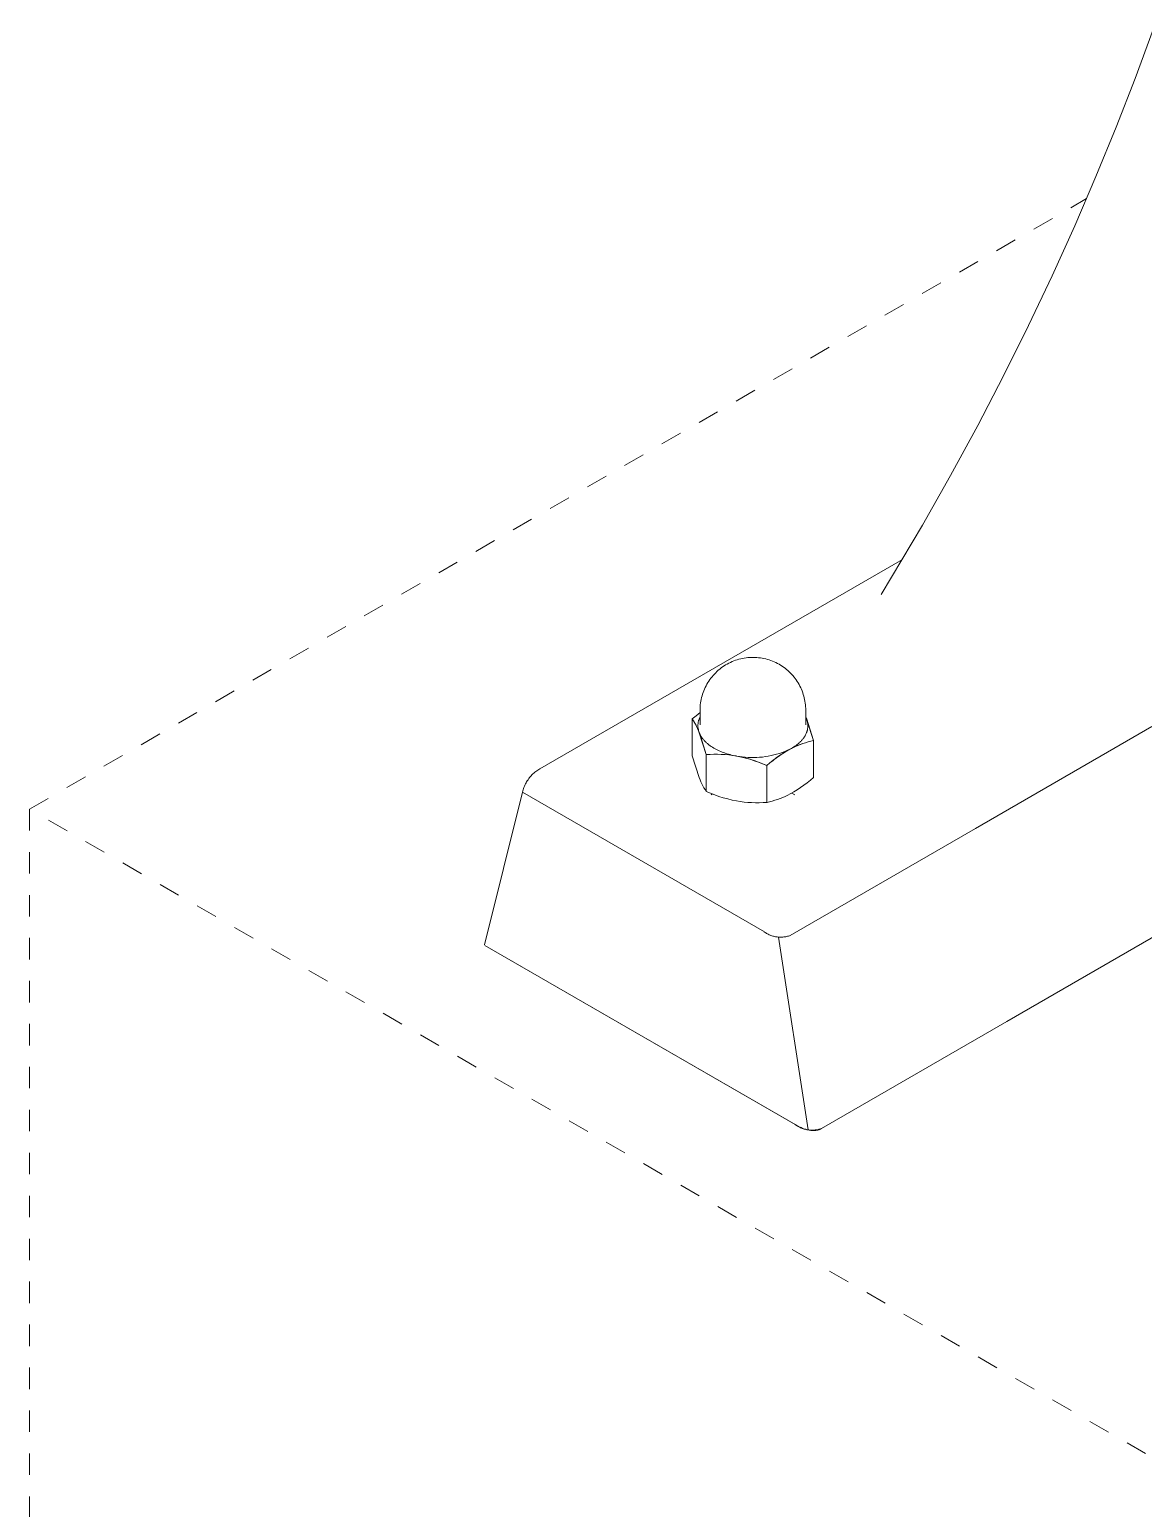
# Model space of a CAD drawing. Header units: inches. Extents: x -7 to 144, y -3 to 95.
# Drawn here: x 108.46 to 113.64, y 51.38 to 58.27 of the extents above; entities that cross this region are included whole.
import ezdxf

# ---------------------------------------------------------------- set-up
doc = ezdxf.new("R2010")
doc.units = ezdxf.units.IN
doc.header["$PDSIZE"] = -1
doc.linetypes.add('HIDDEN', pattern=[1.905, 1.27, -0.635])
doc.layers.add('ZANO_R', color=7, linetype='Continuous', lineweight=0)
doc.layers.add('ZANO_R_przerywana', color=250, linetype='HIDDEN', lineweight=0)

msp = doc.modelspace()

# ---------------------------------------------------------------- linework, layer by layer
at = {"layer": 'ZANO_R'}
for p, q in [((113.60501, 58.04166), (113.68857, 58.26925)), ((113.51731, 57.81563), (113.60501, 58.04166)), ((113.42281, 57.5846), (113.51731, 57.81563)), ((113.32411, 57.35533), (113.42281, 57.5846)), ((119.72716, 57.53059), (113.00817, 53.65138)), ((113.21868, 57.12217), (113.32411, 57.35533)), ((113.10902, 56.89096), (113.21868, 57.12217)), ((112.99283, 56.65711), (113.10902, 56.89096)), ((112.87239, 56.42542), (112.99283, 56.65711)), ((112.74581, 56.19245), (112.87239, 56.42542)), ((112.61495, 55.96185), (112.74581, 56.19245)), ((112.4218, 55.63847), (112.61495, 55.96185)), ((111.69608, 55.3262), (112.52129, 55.80264)), ((110.83307, 54.82795), (111.69608, 55.3262)), ((111.66409, 55.28638), (111.67057, 55.29179)), ((111.66409, 55.28638), (111.67057, 55.29179)), ((111.67057, 55.29179), (111.67723, 55.29698)), ((111.67057, 55.29179), (111.67723, 55.29698)), ((111.67723, 55.29698), (111.68407, 55.30193)), ((111.67723, 55.29698), (111.68407, 55.30193)), ((111.68407, 55.30193), (111.69107, 55.30665)), ((111.68407, 55.30193), (111.69107, 55.30665)), ((111.69107, 55.30665), (111.69823, 55.31112)), ((111.69107, 55.30665), (111.69823, 55.31112)), ((111.69823, 55.31112), (111.70554, 55.31535)), ((111.69823, 55.31112), (111.70554, 55.31535)), ((111.70554, 55.31535), (111.71299, 55.31932)), ((111.70554, 55.31535), (111.71299, 55.31932)), ((111.71299, 55.31932), (111.72058, 55.32304)), ((111.71299, 55.31932), (111.72058, 55.32304)), ((111.72058, 55.32304), (111.72828, 55.32649)), ((111.72058, 55.32304), (111.72828, 55.32649)), ((111.72828, 55.32649), (111.7361, 55.32968)), ((111.72828, 55.32649), (111.7361, 55.32968)), ((111.7361, 55.32968), (111.74402, 55.33259)), ((111.7361, 55.32968), (111.74402, 55.33259)), ((111.74402, 55.33259), (111.75204, 55.33523)), ((111.74402, 55.33259), (111.75204, 55.33523)), ((111.75204, 55.33523), (111.76015, 55.3376)), ((111.75204, 55.33523), (111.76015, 55.3376)), ((111.76015, 55.3376), (111.76833, 55.33968)), ((111.76015, 55.3376), (111.76833, 55.33968)), ((111.76833, 55.33968), (111.77658, 55.34149)), ((111.76833, 55.33968), (111.77658, 55.34149)), ((111.77658, 55.34149), (111.78489, 55.34301)), ((111.77658, 55.34149), (111.78489, 55.34301)), ((111.78489, 55.34301), (111.79324, 55.34424)), ((111.78489, 55.34301), (111.79324, 55.34424)), ((111.79324, 55.34424), (111.80156, 55.34518)), ((111.79324, 55.34424), (111.80156, 55.34518)), ((111.80156, 55.34518), (111.80991, 55.34584)), ((111.80156, 55.34518), (111.80991, 55.34584)), ((111.80991, 55.34584), (111.81828, 55.34621)), ((111.80991, 55.34584), (111.81828, 55.34621)), ((111.81828, 55.34621), (111.82666, 55.3463)), ((111.81828, 55.34621), (111.82666, 55.3463)), ((111.82666, 55.3463), (111.83504, 55.3461)), ((111.82666, 55.3463), (111.83504, 55.3461)), ((111.83504, 55.3461), (111.8434, 55.34561)), ((111.83504, 55.3461), (111.8434, 55.34561)), ((111.8434, 55.34561), (111.85174, 55.34485)), ((111.8434, 55.34561), (111.85174, 55.34485)), ((111.85174, 55.34485), (111.86005, 55.3438)), ((111.85174, 55.34485), (111.86005, 55.3438)), ((111.86005, 55.3438), (111.86832, 55.34246)), ((111.86005, 55.3438), (111.86832, 55.34246)), ((111.86832, 55.34246), (111.87654, 55.34085)), ((111.86832, 55.34246), (111.87654, 55.34085)), ((111.87654, 55.34085), (111.8847, 55.33895)), ((111.87654, 55.34085), (111.8847, 55.33895)), ((111.8847, 55.33895), (111.89279, 55.33678)), ((111.8847, 55.33895), (111.89279, 55.33678)), ((111.89279, 55.33678), (111.90081, 55.33434)), ((111.89279, 55.33678), (111.90081, 55.33434)), ((111.90081, 55.33434), (111.90873, 55.33162)), ((111.90081, 55.33434), (111.90873, 55.33162)), ((111.90873, 55.33162), (111.91656, 55.32864)), ((111.90873, 55.33162), (111.91656, 55.32864)), ((111.91656, 55.32864), (111.92428, 55.32539)), ((111.91656, 55.32864), (111.92428, 55.32539)), ((111.92428, 55.32539), (111.93189, 55.32188)), ((111.92428, 55.32539), (111.93189, 55.32188)), ((111.93189, 55.32188), (111.93937, 55.31812)), ((111.93189, 55.32188), (111.93937, 55.31812)), ((111.93937, 55.31812), (111.94672, 55.3141)), ((111.93937, 55.31812), (111.94672, 55.3141)), ((111.94672, 55.3141), (111.95393, 55.30983)), ((111.94672, 55.3141), (111.95393, 55.30983)), ((111.95393, 55.30983), (111.96099, 55.30532)), ((111.95393, 55.30983), (111.96099, 55.30532)), ((111.96099, 55.30532), (111.96789, 55.30057)), ((111.96099, 55.30532), (111.96789, 55.30057)), ((111.96789, 55.30057), (111.97463, 55.29559)), ((111.96789, 55.30057), (111.97463, 55.29559)), ((111.97463, 55.29559), (111.98119, 55.29039)), ((111.97463, 55.29559), (111.98119, 55.29039)), ((111.98119, 55.29039), (111.98758, 55.28496)), ((111.98119, 55.29039), (111.98758, 55.28496)), ((111.60681, 55.21396), (111.61084, 55.22138)), ((111.60681, 55.21396), (111.61084, 55.22138)), ((111.61084, 55.22138), (111.61512, 55.22866)), ((111.61084, 55.22138), (111.61512, 55.22866)), ((111.61512, 55.22866), (111.61965, 55.23578)), ((111.61512, 55.22866), (111.61965, 55.23578)), ((111.61965, 55.23578), (111.62442, 55.24275)), ((111.61965, 55.23578), (111.62442, 55.24275)), ((111.62442, 55.24275), (111.62943, 55.24955)), ((111.62442, 55.24275), (111.62943, 55.24955)), ((111.62943, 55.24955), (111.63467, 55.25617)), ((111.62943, 55.24955), (111.63467, 55.25617)), ((111.63467, 55.25617), (111.64013, 55.26261)), ((111.63467, 55.25617), (111.64013, 55.26261)), ((111.64013, 55.26261), (111.64581, 55.26886)), ((111.64013, 55.26261), (111.64581, 55.26886)), ((111.64581, 55.26886), (111.6517, 55.27491)), ((111.64581, 55.26886), (111.6517, 55.27491)), ((111.6517, 55.27491), (111.6578, 55.28075)), ((111.6517, 55.27491), (111.6578, 55.28075)), ((111.6578, 55.28075), (111.66409, 55.28638)), ((111.6578, 55.28075), (111.66409, 55.28638)), ((111.98758, 55.28496), (111.99377, 55.27932)), ((111.98758, 55.28496), (111.99377, 55.27932)), ((111.99377, 55.27932), (111.99977, 55.27347)), ((111.99377, 55.27932), (111.99977, 55.27347)), ((111.99977, 55.27347), (112.00556, 55.26742)), ((111.99977, 55.27347), (112.00556, 55.26742)), ((112.00556, 55.26742), (112.01115, 55.26118)), ((112.00556, 55.26742), (112.01115, 55.26118)), ((112.01115, 55.26118), (112.01652, 55.25475)), ((112.01115, 55.26118), (112.01652, 55.25475)), ((112.01652, 55.25475), (112.02167, 55.24814)), ((112.01652, 55.25475), (112.02167, 55.24814)), ((112.02167, 55.24814), (112.02659, 55.24136)), ((112.02167, 55.24814), (112.02659, 55.24136)), ((112.02659, 55.24136), (112.03128, 55.23442)), ((112.02659, 55.24136), (112.03128, 55.23442)), ((112.03128, 55.23442), (112.03572, 55.22732)), ((112.03128, 55.23442), (112.03572, 55.22732)), ((112.03572, 55.22732), (112.03993, 55.22007)), ((112.03572, 55.22732), (112.03993, 55.22007)), ((111.58415, 55.15055), (111.58602, 55.15878)), ((111.58415, 55.15055), (111.58602, 55.15878)), ((111.58602, 55.15878), (111.58817, 55.16695)), ((111.58602, 55.15878), (111.58817, 55.16695)), ((111.58817, 55.16695), (111.5906, 55.17503)), ((111.58817, 55.16695), (111.5906, 55.17503)), ((111.5906, 55.17503), (111.5933, 55.18303)), ((111.5906, 55.17503), (111.5933, 55.18303)), ((111.5933, 55.18303), (111.59628, 55.19093)), ((111.5933, 55.18303), (111.59628, 55.19093)), ((111.59628, 55.19093), (111.59952, 55.19873)), ((111.59628, 55.19093), (111.59952, 55.19873)), ((111.59952, 55.19873), (111.60304, 55.20641)), ((111.59952, 55.19873), (111.60304, 55.20641)), ((111.60304, 55.20641), (111.60681, 55.21396)), ((111.60304, 55.20641), (111.60681, 55.21396)), ((112.03993, 55.22007), (112.04388, 55.21269)), ((112.03993, 55.22007), (112.04388, 55.21269)), ((112.04388, 55.21269), (112.04758, 55.20517)), ((112.04388, 55.21269), (112.04758, 55.20517)), ((112.04758, 55.20517), (112.05103, 55.19754)), ((112.04758, 55.20517), (112.05103, 55.19754)), ((112.05103, 55.19754), (112.05421, 55.18979)), ((112.05103, 55.19754), (112.05421, 55.18979)), ((112.05421, 55.18979), (112.05711, 55.18198)), ((112.05421, 55.18979), (112.05711, 55.18198)), ((112.05711, 55.18198), (112.05974, 55.17407)), ((112.05711, 55.18198), (112.05974, 55.17407)), ((112.05974, 55.17407), (112.06211, 55.16608)), ((112.05974, 55.17407), (112.06211, 55.16608)), ((112.06211, 55.16608), (112.0642, 55.15802)), ((112.06211, 55.16608), (112.0642, 55.15802)), ((112.0642, 55.15802), (112.06602, 55.14989)), ((112.0642, 55.15802), (112.06602, 55.14989)), ((111.56071, 55.07482), (111.57895, 55.08919)), ((111.56071, 55.07482), (111.57895, 55.08919)), ((111.57895, 55.10024), (111.5791, 55.10868)), ((111.57895, 55.10024), (111.5791, 55.10868)), ((111.57895, 55.03177), (111.57895, 55.10024)), ((111.57895, 55.03177), (111.57895, 55.10024)), ((111.5791, 55.10868), (111.57953, 55.11711)), ((111.5791, 55.10868), (111.57953, 55.11711)), ((111.57953, 55.11711), (111.58026, 55.12553)), ((111.57953, 55.11711), (111.58026, 55.12553)), ((111.58026, 55.12553), (111.58127, 55.13391)), ((111.58026, 55.12553), (111.58127, 55.13391)), ((111.58127, 55.13391), (111.58257, 55.14225)), ((111.58127, 55.13391), (111.58257, 55.14225)), ((111.58257, 55.14225), (111.58415, 55.15055)), ((111.58257, 55.14225), (111.58415, 55.15055)), ((112.06602, 55.14989), (112.06756, 55.1417)), ((112.06602, 55.14989), (112.06756, 55.1417)), ((112.06756, 55.1417), (112.06883, 55.13347)), ((112.06756, 55.1417), (112.06883, 55.13347)), ((112.06883, 55.13347), (112.06981, 55.12519)), ((112.06883, 55.13347), (112.06981, 55.12519)), ((112.06981, 55.12519), (112.07052, 55.11689)), ((112.06981, 55.12519), (112.07052, 55.11689)), ((112.07052, 55.11689), (112.07094, 55.10857)), ((112.07052, 55.11689), (112.07094, 55.10857)), ((112.07094, 55.10857), (112.07108, 55.10024)), ((112.07094, 55.10857), (112.07108, 55.10024)), ((112.07108, 55.10024), (112.07108, 55.03177)), ((112.07108, 55.10024), (112.07108, 55.03177)), ((111.54287, 55.05995), (111.56071, 55.07482)), ((111.54287, 55.05995), (111.56071, 55.07482)), ((111.54287, 54.88833), (111.54287, 55.05995)), ((111.5483, 55.05134), (111.54287, 55.05995)), ((111.54287, 54.88833), (111.54287, 55.05995)), ((111.54838, 55.05119), (111.54287, 55.05995)), ((111.55345, 55.04257), (111.5483, 55.05134)), ((111.55361, 55.04227), (111.54838, 55.05119)), ((111.55832, 55.03364), (111.55345, 55.04257)), ((111.55856, 55.03318), (111.55361, 55.04227)), ((111.56291, 55.02456), (111.55832, 55.03364)), ((111.56321, 55.02394), (111.55856, 55.03318)), ((111.56722, 55.01534), (111.56291, 55.02456)), ((111.56757, 55.01456), (111.56321, 55.02394)), ((111.57123, 55.006), (111.56722, 55.01534)), ((111.57163, 55.00504), (111.56757, 55.01456)), ((111.56916, 55.03083), (111.56912, 55.02781)), ((111.56916, 55.03083), (111.56912, 55.02781)), ((111.56912, 55.02781), (111.56918, 55.02479)), ((111.56912, 55.02781), (111.56918, 55.02479)), ((111.56931, 55.03384), (111.56916, 55.03083)), ((111.56931, 55.03384), (111.56916, 55.03083)), ((111.56918, 55.02479), (111.56934, 55.02178)), ((111.56918, 55.02479), (111.56934, 55.02178)), ((111.56956, 55.03685), (111.56931, 55.03384)), ((111.56956, 55.03685), (111.56931, 55.03384)), ((111.56934, 55.02178), (111.56961, 55.01877)), ((111.56934, 55.02178), (111.56961, 55.01877)), ((111.56991, 55.03985), (111.56956, 55.03685)), ((111.56991, 55.03985), (111.56956, 55.03685)), ((111.56961, 55.01877), (111.56998, 55.01577)), ((111.56961, 55.01877), (111.56998, 55.01577)), ((111.57037, 55.04283), (111.56991, 55.03985)), ((111.57037, 55.04283), (111.56991, 55.03985)), ((111.56998, 55.01577), (111.57045, 55.01279)), ((111.56998, 55.01577), (111.57045, 55.01279)), ((111.57093, 55.0458), (111.57037, 55.04283)), ((111.57093, 55.0458), (111.57037, 55.04283)), ((111.57159, 55.04874), (111.57093, 55.0458)), ((111.57159, 55.04874), (111.57093, 55.0458)), ((111.57235, 55.05167), (111.57159, 55.04874)), ((111.57235, 55.05167), (111.57159, 55.04874)), ((111.5732, 55.05456), (111.57235, 55.05167)), ((111.5732, 55.05456), (111.57235, 55.05167)), ((111.57416, 55.05742), (111.5732, 55.05456)), ((111.57416, 55.05742), (111.5732, 55.05456)), ((111.57522, 55.06025), (111.57416, 55.05742)), ((111.57522, 55.06025), (111.57416, 55.05742)), ((111.57637, 55.06304), (111.57522, 55.06025)), ((111.57637, 55.06304), (111.57522, 55.06025)), ((111.57761, 55.06579), (111.57637, 55.06304)), ((111.57761, 55.06579), (111.57637, 55.06304)), ((111.57895, 55.06849), (111.57761, 55.06579)), ((111.57895, 55.06849), (111.57761, 55.06579)), ((112.07108, 55.06931), (112.07421, 55.06155)), ((112.07108, 55.06931), (112.07376, 55.06268)), ((112.07235, 55.06584), (112.07108, 55.06849)), ((112.07235, 55.06584), (112.07108, 55.06849)), ((112.07354, 55.06315), (112.07235, 55.06584)), ((112.07354, 55.06315), (112.07235, 55.06584)), ((112.07465, 55.06042), (112.07354, 55.06315)), ((112.07465, 55.06042), (112.07354, 55.06315)), ((112.0755, 55.05816), (112.07465, 55.06042)), ((112.0755, 55.05816), (112.07465, 55.06042)), ((112.07509, 55.0593), (112.10716, 54.95855)), ((112.07629, 55.05589), (112.0755, 55.05816)), ((112.07629, 55.05589), (112.0755, 55.05816)), ((112.07552, 55.05817), (112.10716, 54.95855)), ((112.07703, 55.05359), (112.07629, 55.05589)), ((112.07703, 55.05359), (112.07629, 55.05589)), ((112.0777, 55.05128), (112.07703, 55.05359)), ((112.0777, 55.05128), (112.07703, 55.05359)), ((112.07831, 55.04896), (112.0777, 55.05128)), ((112.07831, 55.04896), (112.0777, 55.05128)), ((112.07886, 55.04662), (112.07831, 55.04896)), ((112.07886, 55.04662), (112.07831, 55.04896)), ((112.07935, 55.04427), (112.07886, 55.04662)), ((112.07935, 55.04427), (112.07886, 55.04662)), ((112.07977, 55.04191), (112.07935, 55.04427)), ((112.07977, 55.04191), (112.07935, 55.04427)), ((112.07961, 55.01295), (112.08, 55.01539)), ((112.07961, 55.01295), (112.08, 55.01539)), ((112.08013, 55.03954), (112.07977, 55.04191)), ((112.08013, 55.03954), (112.07977, 55.04191)), ((112.08, 55.01539), (112.08033, 55.01782)), ((112.08, 55.01539), (112.08033, 55.01782)), ((112.08042, 55.03716), (112.08013, 55.03954)), ((112.08042, 55.03716), (112.08013, 55.03954)), ((112.08033, 55.01782), (112.08058, 55.02026)), ((112.08033, 55.01782), (112.08058, 55.02026)), ((112.08065, 55.03476), (112.08042, 55.03716)), ((112.08065, 55.03476), (112.08042, 55.03716)), ((112.08058, 55.02026), (112.08076, 55.02269)), ((112.08058, 55.02026), (112.08076, 55.02269)), ((112.08081, 55.03236), (112.08065, 55.03476)), ((112.08081, 55.03236), (112.08065, 55.03476)), ((112.08076, 55.02269), (112.08088, 55.02511)), ((112.08076, 55.02269), (112.08088, 55.02511)), ((112.0809, 55.02995), (112.08081, 55.03236)), ((112.0809, 55.02995), (112.08081, 55.03236)), ((112.08088, 55.02511), (112.08092, 55.02754)), ((112.08088, 55.02511), (112.08092, 55.02754)), ((112.08092, 55.02754), (112.0809, 55.02995)), ((112.08092, 55.02754), (112.0809, 55.02995)), ((113.68261, 55.02378), (113.47639, 54.90472)), ((111.57045, 55.01279), (111.57102, 55.00983)), ((111.57045, 55.01279), (111.57102, 55.00983)), ((111.57102, 55.00983), (111.57169, 55.00689)), ((111.57102, 55.00983), (111.57169, 55.00689)), ((111.57494, 54.99653), (111.57123, 55.006)), ((111.57538, 54.9954), (111.57163, 55.00504)), ((111.57169, 55.00689), (111.57247, 55.00397)), ((111.57169, 55.00689), (111.57247, 55.00397)), ((111.57247, 55.00397), (111.57334, 55.00108)), ((111.57247, 55.00397), (111.57334, 55.00108)), ((111.57334, 55.00108), (111.57431, 54.99822)), ((111.57334, 55.00108), (111.57431, 54.99822)), ((111.57431, 54.99822), (111.57538, 54.9954)), ((111.57431, 54.99822), (111.57538, 54.9954)), ((111.57538, 54.9954), (111.5763, 54.99315)), ((111.57538, 54.9954), (111.5763, 54.99315)), ((111.6079, 54.89353), (111.57538, 54.9954)), ((111.6079, 54.89353), (111.57582, 54.99427)), ((111.5763, 54.99315), (111.57727, 54.99089)), ((111.5763, 54.99315), (111.57727, 54.99089)), ((111.57727, 54.99089), (111.57832, 54.98864)), ((111.57727, 54.99089), (111.57832, 54.98864)), ((111.57832, 54.98864), (111.57943, 54.98639)), ((111.57832, 54.98864), (111.57943, 54.98639)), ((111.57943, 54.98639), (111.5806, 54.98414)), ((111.57943, 54.98639), (111.5806, 54.98414)), ((111.5806, 54.98414), (111.58184, 54.98189)), ((111.5806, 54.98414), (111.58184, 54.98189)), ((111.58184, 54.98189), (111.58315, 54.97965)), ((111.58184, 54.98189), (111.58315, 54.97965)), ((111.58315, 54.97965), (111.58452, 54.97741)), ((111.58315, 54.97965), (111.58452, 54.97741)), ((111.58452, 54.97741), (111.58596, 54.97518)), ((111.58452, 54.97741), (111.58596, 54.97518)), ((111.58596, 54.97518), (111.58747, 54.97296)), ((111.58596, 54.97518), (111.58747, 54.97296)), ((111.58747, 54.97296), (111.58905, 54.97074)), ((111.58747, 54.97296), (111.58905, 54.97074)), ((111.58905, 54.97074), (111.59069, 54.96853)), ((111.58905, 54.97074), (111.59069, 54.96853)), ((111.59069, 54.96853), (111.5924, 54.96633)), ((111.59069, 54.96853), (111.5924, 54.96633)), ((111.5924, 54.96633), (111.59417, 54.96414)), ((111.5924, 54.96633), (111.59417, 54.96414)), ((111.59417, 54.96414), (111.59602, 54.96197)), ((111.59417, 54.96414), (111.59602, 54.96197)), ((111.59602, 54.96197), (111.59792, 54.9598)), ((111.59602, 54.96197), (111.59792, 54.9598)), ((111.59792, 54.9598), (111.5999, 54.95765)), ((111.59792, 54.9598), (111.5999, 54.95765)), ((111.5999, 54.95765), (111.60194, 54.95552)), ((111.5999, 54.95765), (111.60194, 54.95552)), ((111.60194, 54.95552), (111.60404, 54.9534)), ((111.60194, 54.95552), (111.60404, 54.9534)), ((111.60404, 54.9534), (111.60621, 54.9513)), ((111.60404, 54.9534), (111.60621, 54.9513)), ((111.60621, 54.9513), (111.60844, 54.94921)), ((111.60621, 54.9513), (111.60844, 54.94921)), ((111.60844, 54.94921), (111.61074, 54.94714)), ((111.60844, 54.94921), (111.61074, 54.94714)), ((111.61074, 54.94714), (111.61309, 54.9451)), ((111.61074, 54.94714), (111.61309, 54.9451)), ((111.61309, 54.9451), (111.61551, 54.94307)), ((111.61309, 54.9451), (111.61551, 54.94307)), ((112.03609, 54.94437), (112.03844, 54.94638)), ((112.03609, 54.94437), (112.03844, 54.94638)), ((112.03844, 54.94638), (112.04073, 54.94842)), ((112.03844, 54.94638), (112.04073, 54.94842)), ((112.04073, 54.94842), (112.04296, 54.95048)), ((112.04073, 54.94842), (112.04296, 54.95048)), ((112.04296, 54.95048), (112.04515, 54.95257)), ((112.04296, 54.95048), (112.04515, 54.95257)), ((112.04515, 54.95257), (112.04728, 54.95468)), ((112.04515, 54.95257), (112.04728, 54.95468)), ((112.05824, 54.94522), (112.0463, 54.94094)), ((112.04728, 54.95468), (112.04935, 54.95682)), ((112.04728, 54.95468), (112.04935, 54.95682)), ((112.04935, 54.95682), (112.05136, 54.95897)), ((112.04935, 54.95682), (112.05136, 54.95897)), ((112.05136, 54.95897), (112.05331, 54.96116)), ((112.05136, 54.95897), (112.05331, 54.96116)), ((112.05331, 54.96116), (112.0552, 54.96336)), ((112.05331, 54.96116), (112.0552, 54.96336)), ((112.0552, 54.96336), (112.05704, 54.96558)), ((112.0552, 54.96336), (112.05704, 54.96558)), ((112.05704, 54.96558), (112.0588, 54.96782)), ((112.05704, 54.96558), (112.0588, 54.96782)), ((112.06978, 54.94897), (112.05754, 54.94499)), ((112.07031, 54.94913), (112.05824, 54.94522)), ((112.0588, 54.96782), (112.06051, 54.97009)), ((112.0588, 54.96782), (112.06051, 54.97009)), ((112.06051, 54.97009), (112.06215, 54.97237)), ((112.06051, 54.97009), (112.06215, 54.97237)), ((112.06215, 54.97237), (112.06373, 54.97466)), ((112.06215, 54.97237), (112.06373, 54.97466)), ((112.06373, 54.97466), (112.06524, 54.97698)), ((112.06373, 54.97466), (112.06524, 54.97698)), ((112.06524, 54.97698), (112.06668, 54.97931)), ((112.06524, 54.97698), (112.06668, 54.97931)), ((112.06668, 54.97931), (112.06805, 54.98165)), ((112.06668, 54.97931), (112.06805, 54.98165)), ((112.06805, 54.98165), (112.06936, 54.984)), ((112.06805, 54.98165), (112.06936, 54.984)), ((112.06936, 54.984), (112.0706, 54.98637)), ((112.06936, 54.984), (112.0706, 54.98637)), ((112.08214, 54.95256), (112.06978, 54.94897)), ((112.08249, 54.95266), (112.07031, 54.94913)), ((112.0706, 54.98637), (112.07177, 54.98875)), ((112.0706, 54.98637), (112.07177, 54.98875)), ((112.07177, 54.98875), (112.07287, 54.99114)), ((112.07177, 54.98875), (112.07287, 54.99114)), ((112.07287, 54.99114), (112.0739, 54.99354)), ((112.07287, 54.99114), (112.0739, 54.99354)), ((112.0739, 54.99354), (112.07486, 54.99595)), ((112.0739, 54.99354), (112.07486, 54.99595)), ((112.07486, 54.99595), (112.07575, 54.99837)), ((112.07486, 54.99595), (112.07575, 54.99837)), ((112.07575, 54.99837), (112.07657, 55.00079)), ((112.07575, 54.99837), (112.07657, 55.00079)), ((112.07657, 55.00079), (112.07732, 55.00321)), ((112.07657, 55.00079), (112.07732, 55.00321)), ((112.07732, 55.00321), (112.078, 55.00564)), ((112.07732, 55.00321), (112.078, 55.00564)), ((112.078, 55.00564), (112.07861, 55.00808)), ((112.078, 55.00564), (112.07861, 55.00808)), ((112.07861, 55.00808), (112.07914, 55.01051)), ((112.07861, 55.00808), (112.07914, 55.01051)), ((112.07914, 55.01051), (112.07961, 55.01295)), ((112.07914, 55.01051), (112.07961, 55.01295)), ((112.0946, 54.95575), (112.08214, 54.95256)), ((112.09478, 54.9558), (112.08249, 54.95266)), ((112.10716, 54.95855), (112.0946, 54.95575)), ((112.10716, 54.95855), (112.09478, 54.9558)), ((112.10716, 54.78693), (112.10716, 54.95855)), ((112.10716, 54.78693), (112.10716, 54.95855)), ((111.57538, 54.78645), (111.54287, 54.88833)), ((111.57538, 54.78645), (111.54287, 54.88833)), ((111.62556, 54.89461), (111.6079, 54.89353)), ((111.62532, 54.8946), (111.6079, 54.89353)), ((111.6079, 54.89353), (111.6079, 54.72191)), ((111.6079, 54.89353), (111.6079, 54.72191)), ((111.61551, 54.94307), (111.62053, 54.93908)), ((111.61551, 54.94307), (111.62053, 54.93908)), ((111.62053, 54.93908), (111.62579, 54.93518)), ((111.62053, 54.93908), (111.62579, 54.93518)), ((111.64277, 54.89514), (111.62532, 54.8946)), ((111.64325, 54.89515), (111.62556, 54.89461)), ((111.62579, 54.93518), (111.63128, 54.93138)), ((111.62579, 54.93518), (111.63128, 54.93138)), ((111.63128, 54.93138), (111.63698, 54.92769)), ((111.63128, 54.93138), (111.63698, 54.92769)), ((111.63698, 54.92769), (111.6429, 54.92411)), ((111.63698, 54.92769), (111.6429, 54.92411)), ((111.66022, 54.89515), (111.64277, 54.89514)), ((111.6429, 54.92411), (111.64902, 54.92065)), ((111.6429, 54.92411), (111.64902, 54.92065)), ((111.66095, 54.89514), (111.64325, 54.89515)), ((111.64902, 54.92065), (111.65533, 54.91732)), ((111.64902, 54.92065), (111.65533, 54.91732)), ((111.65533, 54.91732), (111.66182, 54.91411)), ((111.65533, 54.91732), (111.66182, 54.91411)), ((111.67767, 54.89462), (111.66022, 54.89515)), ((111.67864, 54.89458), (111.66095, 54.89514)), ((111.66182, 54.91411), (111.66847, 54.91104)), ((111.66182, 54.91411), (111.66847, 54.91104)), ((111.66847, 54.91104), (111.67528, 54.9081)), ((111.66847, 54.91104), (111.67528, 54.9081)), ((111.67528, 54.9081), (111.68223, 54.9053)), ((111.67528, 54.9081), (111.68223, 54.9053)), ((111.6951, 54.89355), (111.67767, 54.89462)), ((111.6963, 54.89346), (111.67864, 54.89458)), ((111.68223, 54.9053), (111.68931, 54.90265)), ((111.68223, 54.9053), (111.68931, 54.90265)), ((111.68931, 54.90265), (111.6965, 54.90015)), ((111.68931, 54.90265), (111.6965, 54.90015)), ((111.71248, 54.89196), (111.6951, 54.89355)), ((111.71392, 54.8918), (111.6963, 54.89346)), ((111.6965, 54.90015), (111.7038, 54.89779)), ((111.6965, 54.90015), (111.7038, 54.89779)), ((111.7038, 54.89779), (111.71118, 54.89559)), ((111.7038, 54.89779), (111.71118, 54.89559)), ((111.71118, 54.89559), (111.71864, 54.89353)), ((111.71118, 54.89559), (111.71864, 54.89353)), ((111.7298, 54.88983), (111.71248, 54.89196)), ((111.73148, 54.88959), (111.71392, 54.8918)), ((111.71864, 54.89353), (111.72616, 54.89163)), ((111.71864, 54.89353), (111.72616, 54.89163)), ((111.72616, 54.89163), (111.73373, 54.88988)), ((111.72616, 54.89163), (111.73373, 54.88988)), ((111.74706, 54.88718), (111.7298, 54.88983)), ((111.74897, 54.88684), (111.73148, 54.88959)), ((111.73373, 54.88988), (111.74134, 54.88829)), ((111.73373, 54.88988), (111.74134, 54.88829)), ((111.74134, 54.88829), (111.74897, 54.88684)), ((111.74134, 54.88829), (111.74897, 54.88684)), ((111.74897, 54.88684), (111.76224, 54.88454)), ((111.74897, 54.88684), (111.76224, 54.88454)), ((111.76968, 54.88253), (111.74897, 54.88684)), ((111.77131, 54.88217), (111.75088, 54.88649)), ((111.76224, 54.88454), (111.77559, 54.88269)), ((111.76224, 54.88454), (111.77559, 54.88269)), ((111.79024, 54.87756), (111.76968, 54.88253)), ((111.79159, 54.87721), (111.77131, 54.88217)), ((111.77559, 54.88269), (111.78899, 54.88129)), ((111.77559, 54.88269), (111.78899, 54.88129)), ((111.78899, 54.88129), (111.80243, 54.88033)), ((111.78899, 54.88129), (111.80243, 54.88033)), ((111.81063, 54.87191), (111.79024, 54.87756)), ((111.8117, 54.8716), (111.79159, 54.87721)), ((111.80243, 54.88033), (111.8159, 54.87982)), ((111.80243, 54.88033), (111.8159, 54.87982)), ((111.8159, 54.87982), (111.82937, 54.87977)), ((111.8159, 54.87982), (111.82937, 54.87977)), ((111.82937, 54.87977), (111.84284, 54.88016)), ((111.82937, 54.87977), (111.84284, 54.88016)), ((111.84284, 54.88016), (111.85629, 54.881)), ((111.84284, 54.88016), (111.85629, 54.881)), ((111.85629, 54.881), (111.8697, 54.8823)), ((111.85629, 54.881), (111.8697, 54.8823)), ((111.8697, 54.8823), (111.88306, 54.88404)), ((111.8697, 54.8823), (111.88306, 54.88404)), ((111.88306, 54.88404), (111.89636, 54.88622)), ((111.88306, 54.88404), (111.89636, 54.88622)), ((111.89636, 54.88622), (111.90957, 54.88885)), ((111.89636, 54.88622), (111.90957, 54.88885)), ((111.90957, 54.88885), (111.92269, 54.89192)), ((111.90957, 54.88885), (111.92269, 54.89192)), ((111.93395, 54.87807), (111.91896, 54.86677)), ((111.93452, 54.8785), (111.91933, 54.86707)), ((111.92269, 54.89192), (111.9357, 54.89543)), ((111.92269, 54.89192), (111.9357, 54.89543)), ((111.94927, 54.88891), (111.93395, 54.87807)), ((111.95006, 54.88945), (111.93452, 54.8785)), ((111.9357, 54.89543), (111.94859, 54.89936)), ((111.9357, 54.89543), (111.94859, 54.89936)), ((111.94859, 54.89936), (111.96133, 54.90373)), ((111.94859, 54.89936), (111.96133, 54.90373)), ((111.96492, 54.89927), (111.94927, 54.88891)), ((111.96593, 54.89991), (111.95006, 54.88945)), ((111.96133, 54.90373), (111.97393, 54.90852)), ((111.96133, 54.90373), (111.97393, 54.90852)), ((111.98088, 54.90916), (111.96492, 54.89927)), ((111.98211, 54.90989), (111.96593, 54.89991)), ((111.97393, 54.90852), (111.98636, 54.91373)), ((111.97393, 54.90852), (111.98636, 54.91373)), ((111.99713, 54.91856), (111.98088, 54.90916)), ((111.9986, 54.91935), (111.98211, 54.90989)), ((111.98636, 54.91373), (111.9986, 54.91935)), ((111.98636, 54.91373), (111.9986, 54.91935)), ((112.01005, 54.92522), (111.9986, 54.91935)), ((111.9986, 54.91935), (112.00441, 54.92255)), ((111.9986, 54.91935), (112.00441, 54.92255)), ((112.01138, 54.92588), (112.00007, 54.92013)), ((112.00441, 54.92255), (112.0101, 54.92588)), ((112.00441, 54.92255), (112.0101, 54.92588)), ((112.02168, 54.93073), (112.01005, 54.92522)), ((112.0101, 54.92588), (112.01563, 54.92933)), ((112.0101, 54.92588), (112.01563, 54.92933)), ((112.02286, 54.93126), (112.01138, 54.92588)), ((112.01563, 54.92933), (112.02101, 54.93291)), ((112.01563, 54.92933), (112.02101, 54.93291)), ((112.02101, 54.93291), (112.02622, 54.93662)), ((112.02101, 54.93291), (112.02622, 54.93662)), ((112.03348, 54.93586), (112.02168, 54.93073)), ((112.03451, 54.93629), (112.02286, 54.93126)), ((112.02622, 54.93662), (112.03125, 54.94044)), ((112.02622, 54.93662), (112.03125, 54.94044)), ((112.03125, 54.94044), (112.03609, 54.94437)), ((112.03125, 54.94044), (112.03609, 54.94437)), ((112.04544, 54.94062), (112.03348, 54.93586)), ((112.0463, 54.94094), (112.03451, 54.93629)), ((112.05754, 54.94499), (112.04544, 54.94062)), ((113.47639, 54.90472), (112.86198, 54.54999)), ((110.80048, 54.80346), (110.80477, 54.80742)), ((110.80048, 54.80346), (110.80477, 54.80742)), ((110.80477, 54.80742), (110.80919, 54.81123)), ((110.80477, 54.80742), (110.80919, 54.81123)), ((110.80919, 54.81123), (110.81374, 54.81489)), ((110.80919, 54.81123), (110.81374, 54.81489)), ((110.81374, 54.81489), (110.8184, 54.8184)), ((110.81374, 54.81489), (110.8184, 54.8184)), ((110.8184, 54.8184), (110.82319, 54.82174)), ((110.8184, 54.8184), (110.82319, 54.82174)), ((110.82319, 54.82174), (110.82808, 54.82493)), ((110.82319, 54.82174), (110.82808, 54.82493)), ((110.82808, 54.82493), (110.83307, 54.82795)), ((110.82808, 54.82493), (110.83307, 54.82795)), ((111.83083, 54.86561), (111.81063, 54.87191)), ((111.83162, 54.86534), (111.8117, 54.8716)), ((111.85081, 54.85866), (111.83083, 54.86561)), ((111.85133, 54.85846), (111.83162, 54.86534)), ((111.87055, 54.85106), (111.85081, 54.85866)), ((111.87081, 54.85095), (111.85133, 54.85846)), ((111.89004, 54.84283), (111.87055, 54.85106)), ((111.89004, 54.84283), (111.87081, 54.85095)), ((111.9045, 54.85517), (111.89004, 54.84283)), ((111.90432, 54.85502), (111.89004, 54.84283)), ((111.89004, 54.67121), (111.89004, 54.84283)), ((111.89004, 54.67121), (111.89004, 54.84283)), ((111.91896, 54.86677), (111.90432, 54.85502)), ((111.91933, 54.86707), (111.9045, 54.85517)), ((110.75657, 54.73543), (110.7586, 54.7409)), ((110.75657, 54.73543), (110.7586, 54.7409)), ((110.7586, 54.7409), (110.7608, 54.74631)), ((110.7586, 54.7409), (110.7608, 54.74631)), ((110.7608, 54.74631), (110.76319, 54.75163)), ((110.7608, 54.74631), (110.76319, 54.75163)), ((110.76319, 54.75163), (110.76576, 54.75687)), ((110.76319, 54.75163), (110.76576, 54.75687)), ((110.76576, 54.75687), (110.7685, 54.76203)), ((110.76576, 54.75687), (110.7685, 54.76203)), ((110.7685, 54.76203), (110.77142, 54.76709)), ((110.7685, 54.76203), (110.77142, 54.76709)), ((110.77142, 54.76709), (110.7745, 54.77204)), ((110.77142, 54.76709), (110.7745, 54.77204)), ((110.7745, 54.77204), (110.77775, 54.77689)), ((110.7745, 54.77204), (110.77775, 54.77689)), ((110.77775, 54.77689), (110.78116, 54.78163)), ((110.77775, 54.77689), (110.78116, 54.78163)), ((110.78116, 54.78163), (110.78472, 54.78625)), ((110.78116, 54.78163), (110.78472, 54.78625)), ((110.78472, 54.78625), (110.78844, 54.79075)), ((110.78472, 54.78625), (110.78844, 54.79075)), ((110.78844, 54.79075), (110.79231, 54.79512)), ((110.78844, 54.79075), (110.79231, 54.79512)), ((110.79231, 54.79512), (110.79633, 54.79936)), ((110.79231, 54.79512), (110.79633, 54.79936)), ((110.79633, 54.79936), (110.80048, 54.80346)), ((110.79633, 54.79936), (110.80048, 54.80346)), ((111.57914, 54.77681), (111.57538, 54.78645)), ((111.57914, 54.77681), (111.57538, 54.78645)), ((111.5832, 54.7673), (111.57914, 54.77681)), ((111.5832, 54.7673), (111.57914, 54.77681)), ((111.58756, 54.75792), (111.5832, 54.7673)), ((111.58756, 54.75792), (111.5832, 54.7673)), ((111.59221, 54.74868), (111.58756, 54.75792)), ((111.59221, 54.74868), (111.58756, 54.75792)), ((111.59716, 54.73959), (111.59221, 54.74868)), ((111.59716, 54.73959), (111.59221, 54.74868)), ((111.60239, 54.73066), (111.59716, 54.73959)), ((111.60239, 54.73066), (111.59716, 54.73959)), ((112.03127, 54.72984), (112.04714, 54.74031)), ((112.03127, 54.72984), (112.04714, 54.74031)), ((112.04714, 54.74031), (112.06268, 54.75126)), ((112.04714, 54.74031), (112.06268, 54.75126)), ((112.06268, 54.75126), (112.07787, 54.76269)), ((112.06268, 54.75126), (112.07787, 54.76269)), ((112.07787, 54.76269), (112.09271, 54.77458)), ((112.07787, 54.76269), (112.09271, 54.77458)), ((112.09271, 54.77458), (112.10716, 54.78693)), ((112.09271, 54.77458), (112.10716, 54.78693)), ((110.57581, 54.00815), (110.75161, 54.71864)), ((110.57581, 54.00815), (110.75161, 54.71864)), ((110.57581, 54.00815), (110.75161, 54.71864)), ((110.75161, 54.71864), (110.75307, 54.72429)), ((110.75161, 54.71864), (110.75307, 54.72429)), ((111.87884, 54.06784), (110.75161, 54.71864)), ((110.75307, 54.72429), (110.75473, 54.72989)), ((110.75307, 54.72429), (110.75473, 54.72989)), ((110.75473, 54.72989), (110.75657, 54.73543)), ((110.75473, 54.72989), (110.75657, 54.73543)), ((111.6079, 54.72191), (111.60239, 54.73066)), ((111.6079, 54.72191), (111.60239, 54.73066)), ((111.6079, 54.72191), (111.62738, 54.71367)), ((111.6079, 54.72191), (111.62738, 54.71367)), ((111.62738, 54.71367), (111.64713, 54.70607)), ((111.62738, 54.71367), (111.64713, 54.70607)), ((111.63665, 54.71021), (111.63015, 54.70646)), ((111.63665, 54.71021), (111.63015, 54.70646)), ((111.64713, 54.70607), (111.66711, 54.69912)), ((111.64713, 54.70607), (111.66711, 54.69912)), ((111.66711, 54.69912), (111.6873, 54.69282)), ((111.66711, 54.69912), (111.6873, 54.69282)), ((111.6873, 54.69282), (111.70769, 54.68718)), ((111.6873, 54.69282), (111.70769, 54.68718)), ((111.70769, 54.68718), (111.72826, 54.6822)), ((111.70769, 54.68718), (111.72826, 54.6822)), ((111.72826, 54.6822), (111.74897, 54.67789)), ((111.72826, 54.6822), (111.74897, 54.67789)), ((111.74897, 54.67789), (111.76645, 54.67514)), ((111.74897, 54.67789), (111.76645, 54.67514)), ((111.76645, 54.67514), (111.78401, 54.67293)), ((111.76645, 54.67514), (111.78401, 54.67293)), ((111.78401, 54.67293), (111.80163, 54.67127)), ((111.78401, 54.67293), (111.80163, 54.67127)), ((111.80163, 54.67127), (111.8193, 54.67016)), ((111.80163, 54.67127), (111.8193, 54.67016)), ((111.8193, 54.67016), (111.83699, 54.66959)), ((111.8193, 54.67016), (111.83699, 54.66959)), ((111.85468, 54.66958), (111.87237, 54.67012)), ((111.85468, 54.66958), (111.87237, 54.67012)), ((111.87237, 54.67012), (111.89004, 54.67121)), ((111.87237, 54.67012), (111.89004, 54.67121)), ((111.89004, 54.67121), (111.9026, 54.674)), ((111.89004, 54.67121), (111.9026, 54.674)), ((111.9026, 54.674), (111.91507, 54.6772)), ((111.9026, 54.674), (111.91507, 54.6772)), ((111.91507, 54.6772), (111.92742, 54.68079)), ((111.91507, 54.6772), (111.92742, 54.68079)), ((111.92742, 54.68079), (111.93966, 54.68477)), ((111.92742, 54.68079), (111.93966, 54.68477)), ((111.93966, 54.68477), (111.95176, 54.68914)), ((111.93966, 54.68477), (111.95176, 54.68914)), ((111.95176, 54.68914), (111.96372, 54.69389)), ((111.95176, 54.68914), (111.96372, 54.69389)), ((111.96372, 54.69389), (111.97552, 54.69903)), ((111.96372, 54.69389), (111.97552, 54.69903)), ((111.97552, 54.69903), (111.98715, 54.70453)), ((111.97552, 54.69903), (111.98715, 54.70453)), ((111.98715, 54.70453), (111.9986, 54.71041)), ((111.98715, 54.70453), (111.9986, 54.71041)), ((111.9986, 54.71041), (112.01509, 54.71987)), ((111.9986, 54.71041), (112.01509, 54.71987)), ((112.00603, 54.71446), (112.01989, 54.70646)), ((112.00603, 54.71446), (112.01989, 54.70646)), ((112.01509, 54.71987), (112.03127, 54.72984)), ((112.01509, 54.71987), (112.03127, 54.72984)), ((111.83699, 54.66959), (111.85468, 54.66958)), ((111.83699, 54.66959), (111.85468, 54.66958)), ((112.86198, 54.54999), (111.99898, 54.05174)), ((111.8817, 54.06572), (111.87812, 54.06825)), ((111.88537, 54.06332), (111.8817, 54.06572)), ((111.88912, 54.06105), (111.88537, 54.06332)), ((111.89294, 54.0589), (111.88912, 54.06105)), ((111.89683, 54.05688), (111.89294, 54.0589)), ((111.90079, 54.055), (111.89683, 54.05688)), ((111.90481, 54.05326), (111.90079, 54.055)), ((111.90889, 54.05165), (111.90481, 54.05326)), ((111.91302, 54.05019), (111.90889, 54.05165)), ((111.9172, 54.04886), (111.91302, 54.05019)), ((111.99485, 54.05026), (111.99067, 54.04893)), ((111.99898, 54.05174), (111.99485, 54.05026)), ((112.02431, 53.16964), (110.5771, 54.00518)), ((112.02224, 53.17083), (110.57736, 54.00503)), ((111.92142, 54.04768), (111.9172, 54.04886)), ((111.92568, 54.04665), (111.92142, 54.04768)), ((111.92997, 54.04576), (111.92568, 54.04665)), ((111.93429, 54.04502), (111.92997, 54.04576)), ((111.93863, 54.04443), (111.93429, 54.04502)), ((111.94299, 54.04398), (111.93863, 54.04443)), ((111.94737, 54.04369), (111.94299, 54.04398)), ((111.94482, 54.04329), (112.08322, 53.14601)), ((111.95175, 54.04354), (111.94737, 54.04369)), ((111.95613, 54.04354), (111.95175, 54.04354)), ((111.96051, 54.0437), (111.95613, 54.04354)), ((111.96488, 54.044), (111.96051, 54.0437)), ((111.96924, 54.04445), (111.96488, 54.044)), ((111.97359, 54.04505), (111.96924, 54.04445)), ((111.9779, 54.0458), (111.97359, 54.04505)), ((111.98219, 54.0467), (111.9779, 54.0458)), ((111.98645, 54.04774), (111.98219, 54.0467)), ((111.99067, 54.04893), (111.98645, 54.04774)), ((113.00817, 53.65138), (112.14516, 53.15312)), ((112.02224, 53.17084), (112.02843, 53.1673)), ((112.02431, 53.16964), (112.02789, 53.16711)), ((112.02789, 53.16711), (112.03156, 53.16471)), ((112.02843, 53.1673), (112.0326, 53.16503)), ((112.03156, 53.16471), (112.0353, 53.16243)), ((112.0326, 53.16503), (112.0368, 53.16284)), ((112.0353, 53.16243), (112.03912, 53.16028)), ((112.0368, 53.16284), (112.04105, 53.16074)), ((112.03912, 53.16028), (112.04302, 53.15827)), ((112.04105, 53.16074), (112.04528, 53.15875)), ((112.04302, 53.15827), (112.04698, 53.15639)), ((112.04528, 53.15875), (112.04955, 53.15685)), ((112.04698, 53.15639), (112.051, 53.15464)), ((112.04955, 53.15685), (112.05386, 53.15504)), ((112.05386, 53.15504), (112.05821, 53.15334)), ((112.051, 53.15464), (112.05508, 53.15304)), ((112.05508, 53.15304), (112.05921, 53.15157)), ((112.05821, 53.15334), (112.06244, 53.1518)), ((112.05921, 53.15157), (112.06339, 53.15025)), ((112.06244, 53.1518), (112.0667, 53.15037)), ((112.06339, 53.15025), (112.06761, 53.14907)), ((112.0667, 53.15037), (112.071, 53.14905)), ((112.06761, 53.14907), (112.07187, 53.14803)), ((112.071, 53.14905), (112.07533, 53.14785)), ((112.07187, 53.14803), (112.07616, 53.14715)), ((112.07533, 53.14785), (112.07922, 53.14689)), ((112.07616, 53.14715), (112.08048, 53.1464)), ((112.07922, 53.14689), (112.08313, 53.14603)), ((112.08048, 53.1464), (112.08482, 53.14581)), ((112.08313, 53.14603), (112.08706, 53.14529)), ((112.08482, 53.14581), (112.08918, 53.14537)), ((112.08706, 53.14529), (112.09101, 53.14467)), ((112.08918, 53.14537), (112.09356, 53.14507)), ((112.09101, 53.14467), (112.09472, 53.1442)), ((112.09356, 53.14507), (112.09794, 53.14492)), ((112.09472, 53.1442), (112.09845, 53.14385)), ((112.09794, 53.14492), (112.10232, 53.14493)), ((112.09845, 53.14385), (112.10219, 53.14363)), ((112.10219, 53.14363), (112.10406, 53.14357)), ((112.10232, 53.14493), (112.1067, 53.14508)), ((112.10406, 53.14357), (112.10593, 53.14354)), ((112.10593, 53.14354), (112.10777, 53.14355)), ((112.1067, 53.14508), (112.11107, 53.14539)), ((112.10777, 53.14355), (112.10961, 53.14359)), ((112.10961, 53.14359), (112.11145, 53.14367)), ((112.11107, 53.14539), (112.11543, 53.14584)), ((112.11145, 53.14367), (112.11329, 53.14378)), ((112.11329, 53.14378), (112.11512, 53.14393)), ((112.11512, 53.14393), (112.11695, 53.14412)), ((112.11543, 53.14584), (112.11977, 53.14644)), ((112.11695, 53.14412), (112.11878, 53.14435)), ((112.11878, 53.14435), (112.1206, 53.14462)), ((112.11977, 53.14644), (112.12409, 53.14719)), ((112.1206, 53.14462), (112.12226, 53.1449)), ((112.12226, 53.1449), (112.12391, 53.14521)), ((112.12391, 53.14521), (112.12555, 53.14556)), ((112.12409, 53.14719), (112.12838, 53.14809)), ((112.12555, 53.14556), (112.12719, 53.14595)), ((112.12719, 53.14595), (112.12882, 53.14637)), ((112.12838, 53.14809), (112.13264, 53.14913)), ((112.12882, 53.14637), (112.13043, 53.14683)), ((112.13043, 53.14683), (112.13204, 53.14733)), ((112.13204, 53.14733), (112.13363, 53.14786)), ((112.13264, 53.14913), (112.13686, 53.15032)), ((112.13363, 53.14786), (112.13512, 53.1484)), ((112.13512, 53.1484), (112.1366, 53.14897)), ((112.1366, 53.14897), (112.13807, 53.14958)), ((112.13686, 53.15032), (112.14104, 53.15165)), ((112.13807, 53.14958), (112.13952, 53.15022)), ((112.13952, 53.15022), (112.14096, 53.1509)), ((112.14096, 53.1509), (112.14238, 53.1516)), ((112.14104, 53.15165), (112.14516, 53.15312)), ((112.14238, 53.1516), (112.14378, 53.15235)), ((112.14378, 53.15235), (112.14516, 53.15312))]:
    msp.add_line(p, q, dxfattribs=at)
msp.add_point((111.89004, 54.67121), dxfattribs=at)
at = {"layer": 'ZANO_R_przerywana', "ltscale": 0.05}
for p, q in [((108.45652, 54.63985), (113.37924, 57.48199)), ((124.04627, 45.6391), (108.45652, 54.63985)), ((108.45652, 54.63985), (108.45652, 50.6419))]:
    msp.add_line(p, q, dxfattribs=at)

doc.saveas('drawing.dxf')
